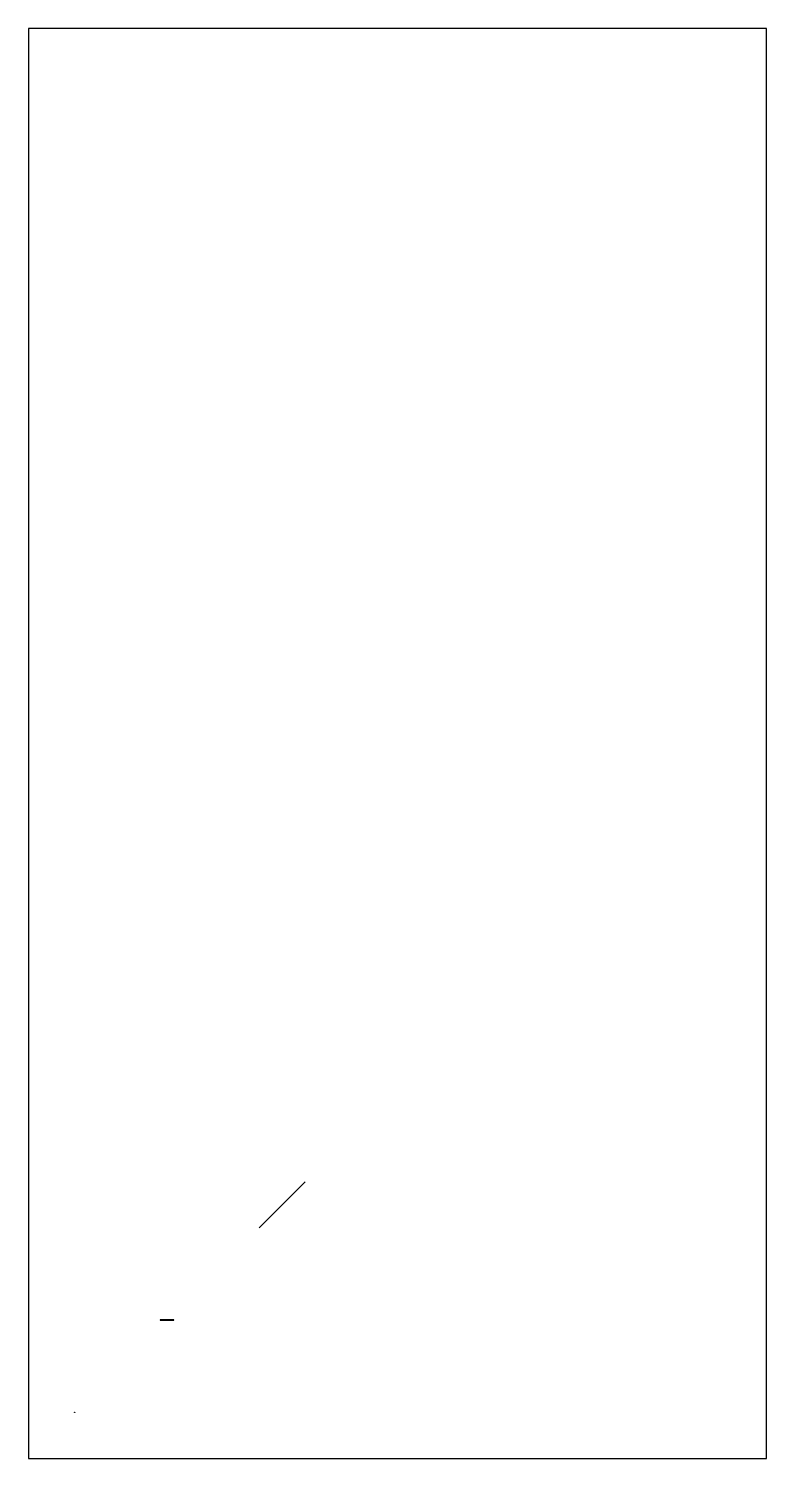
# Model space of a CAD drawing. Header units: millimetres. Extents: x 0 to 1600, y 0 to 3100.
import ezdxf

# ---------------------------------------------------------------- set-up
doc = ezdxf.new("R2010")
doc.units = ezdxf.units.MM

msp = doc.modelspace()

# ---------------------------------------------------------------- linework, layer by layer
msp.add_line((500, 500), (600, 600))
msp.add_lwpolyline([(0, 0), (1600, 0), (1600, 3100), (0, 3100)], close=True)
msp.add_lwpolyline([(285.3, 299.7), (314.7, 299.7, 1), (314.7, 300.3), (285.3, 300.3, 1)], format="xyb", close=True)
msp.add_circle((100, 100), 0.5)

doc.saveas('drawing.dxf')
